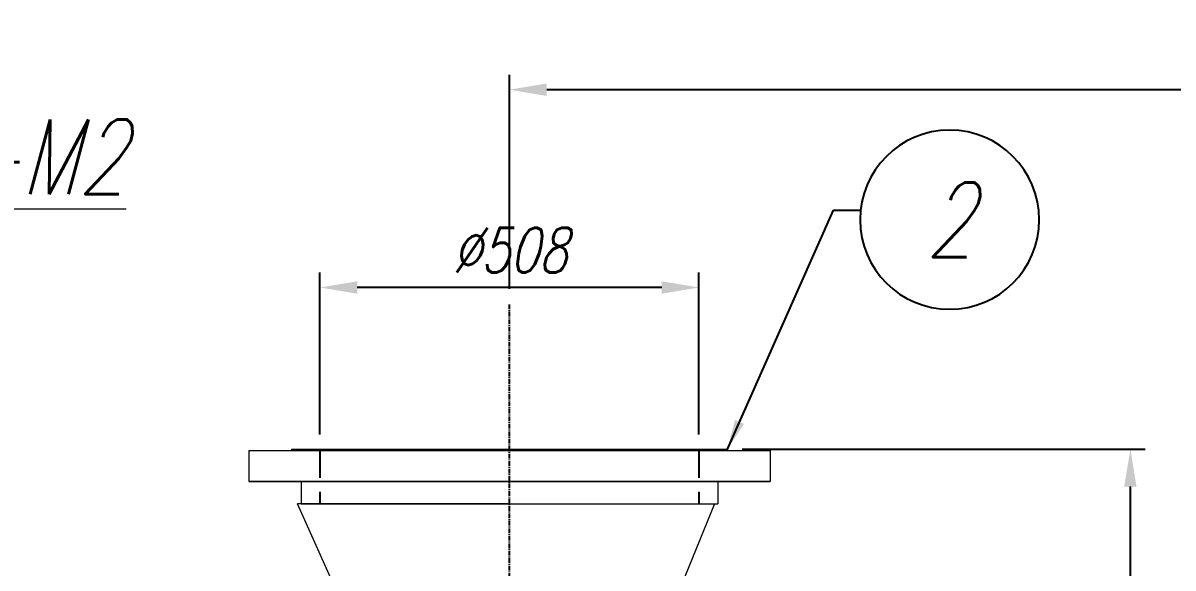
# Model space of a CAD drawing. Header units: millimetres. Extents: x -2122 to 22797, y 3569 to 89276.
# Drawn here: x 4964 to 6505, y 88546 to 89276 of the extents above; entities that cross this region are included whole.
import ezdxf
from ezdxf.enums import TextEntityAlignment as Align

# ---------------------------------------------------------------- set-up
doc = ezdxf.new("R2010")
doc.units = ezdxf.units.MM
doc.header["$LTSCALE"] = 20
doc.linetypes.add('CENTER', pattern=[2, 1.25, -0.25, 0.25, -0.25])
doc.linetypes.add('HIDDEN', pattern=[9.525, 6.35, -3.175])
doc.layers.add('IA-DIBUJO', color=3, linetype='Continuous', lineweight=30)
doc.layers.add('IA-TITLE', color=6, linetype='Continuous', lineweight=13)
for name, color, linetype in [('IA-DIM', 7, 'Continuous'), ('IA-EJES', 4, 'CENTER'), ('IA-SEGM', 1, 'HIDDEN'), ('IA-TEXT', 2, 'Continuous')]:
    doc.layers.add(name, color=color, linetype=linetype)
doc.styles.add('ING-AMB', font='romans.shx', dxfattribs={"width": 0.75, "oblique": 15})
doc.styles.add('SALVADOR', font='romans.shx', dxfattribs={"width": 0.75, "oblique": 15})
doc.dimstyles.new('ING-AMB 16', dxfattribs={"dimscale": 16, "dimtxt": 3, "dimasz": 2.5, "dimexe": 1, "dimexo": 1, "dimgap": 1, "dimtad": 1, "dimdec": 0, "dimzin": 0, "dimdsep": 46, "dimtxsty": 'ING-AMB', "dimcen": 0.1, "dimclrd": 7, "dimclre": 7, "dimclrt": 2, "dimadec": 0, "dimazin": 0, "dimtfac": 1, "dimtdec": 0, "dimtmove": 0, "dimatfit": 0, "dimfxl": 1.25, "dimtfill": 1, "dimtolj": 1, "dimtzin": 0, "dimarcsym": 1})
doc.dimstyles.new('ING-AMB 20', dxfattribs={"dimscale": 20, "dimtxt": 3, "dimasz": 2.5, "dimexe": 1, "dimexo": 1, "dimgap": 1, "dimtad": 1, "dimdec": 0, "dimzin": 0, "dimdsep": 46, "dimtxsty": 'ING-AMB', "dimcen": 0.1, "dimclrd": 7, "dimclre": 7, "dimclrt": 2, "dimadec": 0, "dimazin": 0, "dimtfac": 1, "dimtdec": 0, "dimtmove": 0, "dimatfit": 0, "dimfxl": 1.25, "dimtolj": 1, "dimtzin": 0, "dimarcsym": 1})

# ---------------------------------------------------------------- blocks, each defined once
blk = doc.blocks.new('A$C19724f02')
at = {"color": 0, "linetype": 'Continuous', "lineweight": 0}
for p, q in [((-2396.9, -3408.3), (-1698.4, -3408.3)), ((-2396.9, -3408.3), (-2396.9, -3449.7)), ((-2339.8, -3406.8), (-1755.6, -3406.8)), ((-2339.8, -3406.8), (-2339.8, -3408.3)), ((-1755.6, -3406.8), (-1755.6, -3408.3)), ((-1698.4, -3408.3), (-1698.4, -3449.7)), ((-2396.9, -3449.7), (-1698.4, -3449.7)), ((-2327.1, -3449.7), (-2327.1, -3479.9)), ((-1768.3, -3449.7), (-1768.3, -3479.9)), ((-2327.1, -3479.9), (-1768.3, -3479.9))]:
    blk.add_line(p, q, dxfattribs=at)
blk = doc.blocks.new('*D43')
at = {"layer": 'Defpoints', "color": 0, "transparency": 16777216}
for p in [(5908, 88704.6, 1283.4), (6448.1, 88704.6), (5968.7, 87809.6, 1283.4)]:
    blk.add_point(p, dxfattribs=at)
at = {"layer": 'IA-DIM', "color": 7, "lineweight": -2, "transparency": 16777216}
for p, q in [((5928, 88704.6), (6468.1, 88704.6)), ((6448.1, 87859.6), (6448.1, 88654.6)), ((5988.7, 87809.6), (6468.1, 87809.6))]:
    blk.add_line(p, q, dxfattribs=at)
at = {"layer": 'IA-DIM', "color": 7, "transparency": 16777216}
for points in [[(6439.8, 88654.6), (6456.4, 88654.6), (6448.1, 88704.6)], [(6439.8, 87859.6), (6456.4, 87859.6), (6448.1, 87809.6)]]:
    blk.add_solid(points, dxfattribs=at)
at = {"layer": 'IA-DIM', "color": 2, "transparency": 16777216, "insert": (6398.1, 88257.1), "char_height": 60, "attachment_point": 5, "rotation": 90, "style": 'ING-AMB'}
blk.add_mtext('\\A1;895', dxfattribs=at)
blk = doc.blocks.new('*D44')
at = {"layer": 'Defpoints', "color": 0, "transparency": 16777216}
for p in [(5361.9, 88921.3), (5361.9, 88704.6), (5869.9, 88704.6)]:
    blk.add_point(p, dxfattribs=at)
at = {"layer": 'IA-DIM', "color": 7, "lineweight": -2, "transparency": 16777216}
for p, q in [((5361.9, 88724.6), (5361.9, 88941.3)), ((5869.9, 88724.6), (5869.9, 88941.3)), ((5819.9, 88921.3), (5411.9, 88921.3))]:
    blk.add_line(p, q, dxfattribs=at)
at = {"layer": 'IA-DIM', "color": 7, "transparency": 16777216}
for points in [[(5411.9, 88929.6), (5411.9, 88913), (5361.9, 88921.3)], [(5819.9, 88929.6), (5819.9, 88913), (5869.9, 88921.3)]]:
    blk.add_solid(points, dxfattribs=at)
at = {"layer": 'IA-DIM', "color": 2, "transparency": 16777216, "insert": (5615.9, 88971.3), "char_height": 60, "attachment_point": 5, "style": 'ING-AMB'}
blk.add_mtext('\\A1;%%C508', dxfattribs=at)
blk = doc.blocks.new('*D48')
at = {"layer": 'Defpoints', "color": 0, "transparency": 16777216}
for p in [(5615.9, 89186.3), (5615.9, 88899.5, 1283.4), (9465.9, 88899.5, 1283.4)]:
    blk.add_point(p, dxfattribs=at)
at = {"layer": 'IA-DIM', "color": 7, "lineweight": -2, "transparency": 16777216}
for p, q in [((5615.9, 88919.5), (5615.9, 89206.3)), ((9465.9, 88919.5), (9465.9, 89206.3)), ((9415.9, 89186.3), (5665.9, 89186.3))]:
    blk.add_line(p, q, dxfattribs=at)
at = {"layer": 'IA-DIM', "color": 7, "transparency": 16777216}
for points in [[(5665.9, 89194.6), (5665.9, 89177.9), (5615.9, 89186.3)], [(9415.9, 89194.6), (9415.9, 89177.9), (9465.9, 89186.3)]]:
    blk.add_solid(points, dxfattribs=at)
at = {"layer": 'IA-DIM', "color": 2, "transparency": 16777216, "insert": (7540.9, 89236.3), "char_height": 60, "attachment_point": 5, "style": 'ING-AMB'}
blk.add_mtext('\\A1;3850', dxfattribs=at)
blk = doc.blocks.new('EJE')
blk.add_circle((0, 6), 6)
at = {"style": 'SALVADOR', "oblique": 15, "width": 0.75}
blk.add_attdef('N', text='', height=5, dxfattribs=at).set_placement((0, 6), align=Align.MIDDLE)

msp = doc.modelspace()

# ---------------------------------------------------------------- linework, layer by layer
at = {"layer": 'IA-DIBUJO', "color": 2, "linetype": 'Continuous', "lineweight": 0, "extrusion": (0, 1, -2.22045e-16)}
for p, q in [((5266.7, 88703.1, 1283.4), (5965.2, 88703.1, 1283.4)), ((5266.7, 88703.1, 1283.4), (5266.7, 88661.7, 1283.4)), ((5266.7, 88661.7, 1283.4), (5965.2, 88661.7, 1283.4))]:
    msp.add_line(p, q, dxfattribs=at)
at = {"layer": 'IA-DIBUJO', "color": 3, "linetype": 'Continuous', "lineweight": 0, "extrusion": (0, 1, -2.22045e-16)}
for p, q in [((5323.8, 88704.6, 1283.4), (5908, 88704.6, 1283.4)), ((5323.8, 88704.6, 1283.4), (5323.8, 88703.1, 1283.4)), ((5908, 88704.6, 1283.4), (5908, 88703.1, 1283.4)), ((5965.2, 88703.1, 1283.4), (5965.2, 88661.7, 1283.4)), ((5336.5, 88661.7, 1283.4), (5336.5, 88631.4, 1283.4)), ((5895.3, 88661.7, 1283.4), (5895.3, 88631.4, 1283.4)), ((5611.1, 88631.4, 1283.4), (5331.7, 88631.4, 1283.4)), ((5478.3, 88306.5, 1283.4), (5331.7, 88631.4, 1283.4)), ((5613.5, 88631.4, 1283.4), (5611.1, 88631.4, 1283.4)), ((5613.5, 88631.4, 1283.4), (5895.3, 88631.4, 1283.4)), ((5890.5, 88631.4, 1283.4), (5758.3, 88306.5, 1283.4))]:
    msp.add_line(p, q, dxfattribs=at)
at = {"layer": 'IA-EJES', "ltscale": 0.25}
msp.add_line((5615.9, 88162.3, 1283.4), (5615.9, 88899.5, 1283.4), dxfattribs=at)
at = {"layer": 'IA-SEGM', "ltscale": 0.3}
for p, q in [((5361.9, 88704.6, 1283.4), (5361.9, 88631.4, 1283.4)), ((5869.9, 88704.6, 1283.4), (5869.9, 88631.4, 1283.4))]:
    msp.add_line(p, q, dxfattribs=at)

# ---------------------------------------------------------------- block references
at = {"layer": 'IA-DIBUJO', "color": 2, "linetype": 'Continuous', "lineweight": 0}
msp.add_blockref('A$C19724f02', (7663.6, 92111.3, 1283.4), dxfattribs=at)
at = {"layer": 'IA-TEXT'}
ref = msp.add_blockref('EJE', (6205.9, 88892.1), dxfattribs=dict(at, xscale=-20, yscale=20, zscale=20))
ref.add_attrib('N', '2', dxfattribs={"layer": '0', "height": 100, "style": 'SALVADOR', "oblique": 15, "width": 0.75}).set_placement((6205.9, 89012.1), align=Align.MIDDLE)

# ---------------------------------------------------------------- texts
at = {"layer": 'IA-TITLE', "insert": (3437.6, 89146.5, 1283.4), "char_height": 100, "attachment_point": 1, "style": 'ING-AMB'}
msp.add_mtext_dynamic_manual_height_columns('\\pi751.46709;{\\L940-PP-501-M2}', width=2506.512, gutter_width=250, heights=[0], dxfattribs=at)

# ---------------------------------------------------------------- dimensions: what is measured, and where the dimension line sits
at = {"layer": 'IA-DIM'}
dim = msp.add_linear_dim(base=(5615.9, 89186.3), p1=(9465.9, 88899.5, 1283.4), p2=(5615.9, 88899.5, 1283.4), dimstyle='ING-AMB 20', override={"dimpost": '\\X'}, dxfattribs=at)
dim.commit()
dim.dimension.update_dxf_attribs({"geometry": '*D48', "text_midpoint": (7540.9, 89236.3)})
dim = msp.add_linear_dim(base=(5361.9, 88921.3, 1283.4), p1=(5869.9, 88704.6, 1283.4), p2=(5361.9, 88704.6, 1283.4), angle=180, text='%%C<>', dimstyle='ING-AMB 20', override={"dimpost": '\\X'}, dxfattribs=at)
dim.commit()
dim.dimension.update_dxf_attribs({"geometry": '*D44', "text_midpoint": (5615.9, 88971.3, 1283.4)})
dim = msp.add_linear_dim(base=(6448.1, 88704.6), p1=(5968.7, 87809.6, 1283.4), p2=(5908, 88704.6, 1283.4), angle=270, dimstyle='ING-AMB 20', override={"dimpost": '\\X'}, dxfattribs=at)
dim.commit()
dim.dimension.update_dxf_attribs({"geometry": '*D43', "text_midpoint": (6398.1, 88257.1)})

# ---------------------------------------------------------------- leaders
at = {"layer": 'IA-TEXT'}
msp.add_leader([(5908, 88704.6), (6050.4, 89024.7), (6086.5, 89024.7)], dimstyle='ING-AMB 16', override={"dimgap": 1, "dimtad": 0}, dxfattribs=at)

doc.saveas('drawing.dxf')
